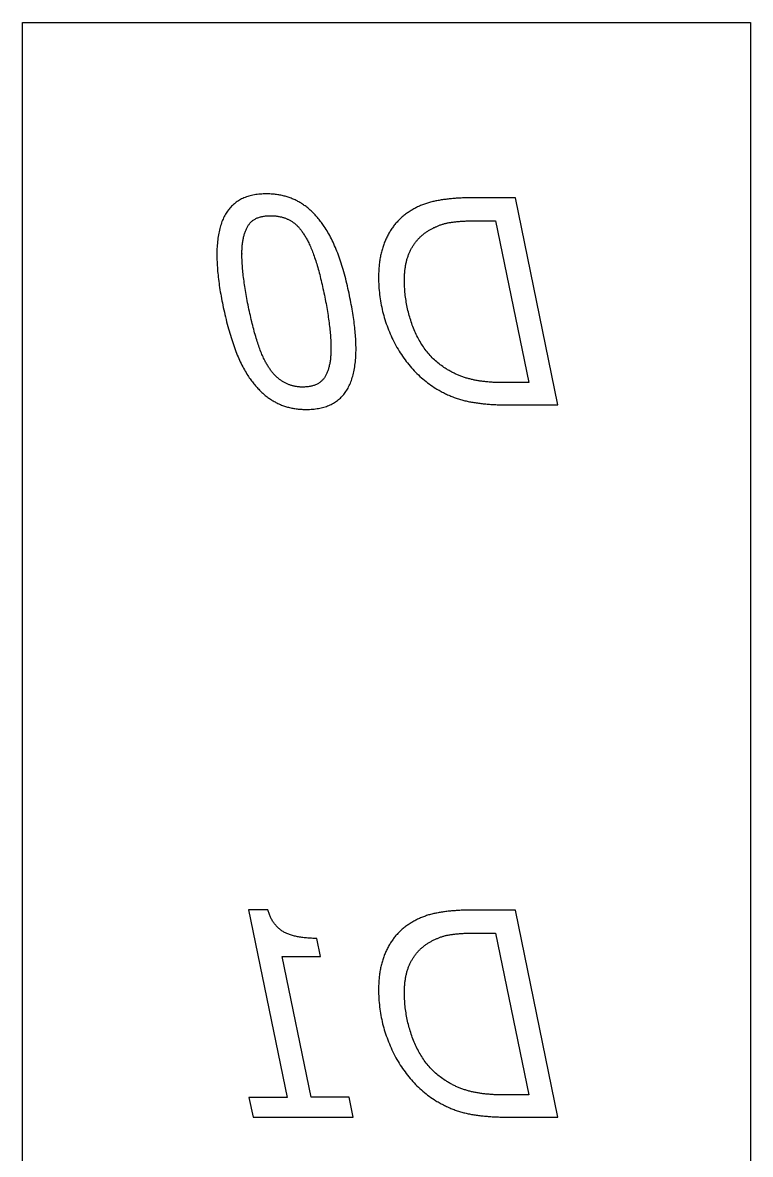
# Model space of a CAD drawing. Extents: x 0.1 to 5.6, y 0.1 to 17.2.
# Drawn here: x 2.881 to 5.622, y 12.904 to 17.169 of the extents above; entities that cross this region are included whole.
import ezdxf

# ---------------------------------------------------------------- set-up
doc = ezdxf.new("R2010")
doc.units = 0
doc.layers.add('CAPA_1', color=7, linetype='CONTINUOUS')

msp = doc.modelspace()

# ---------------------------------------------------------------- linework, layer by layer
at = {"layer": 'CAPA_1', "color": 7}
msp.add_lwpolyline([(2.8808, 17.169), (5.6224, 17.169), (5.6224, 1.6358), (2.8808, 1.6358)], close=True, dxfattribs=at)
for points in [[(3.7992, 16.5237), (3.7932, 16.5237), (3.7873, 16.5235), (3.7814, 16.5232), (3.7757, 16.5228), (3.7701, 16.5223), (3.7645, 16.5216), (3.7591, 16.5208), (3.7538, 16.5199), (3.7485, 16.5189), (3.7434, 16.5178), (3.7384, 16.5165), (3.7334, 16.5152), (3.7286, 16.5137), (3.7239, 16.5121), (3.7192, 16.5104), (3.7147, 16.5085), (3.7103, 16.5066), (3.7059, 16.5045), (3.7017, 16.5023), (3.6976, 16.5), (3.6935, 16.4975), (3.6896, 16.495), (3.6858, 16.4923), (3.6821, 16.4895), (3.6784, 16.4866), (3.6749, 16.4836), (3.6715, 16.4804), (3.6681, 16.4772), (3.6649, 16.4738), (3.6618, 16.4703), (3.6587, 16.4667)], [(3.9215, 16.4934), (3.918, 16.4953), (3.9145, 16.4972), (3.9109, 16.499), (3.9073, 16.5007), (3.9037, 16.5024), (3.9, 16.504), (3.8964, 16.5055), (3.8926, 16.507), (3.8889, 16.5085), (3.8851, 16.5098), (3.8813, 16.5111), (3.8775, 16.5123), (3.8736, 16.5135), (3.8698, 16.5146), (3.8658, 16.5157), (3.8619, 16.5166), (3.8579, 16.5175), (3.8539, 16.5184), (3.8499, 16.5192), (3.8458, 16.5199), (3.8417, 16.5206), (3.8376, 16.5212), (3.8335, 16.5217), (3.8293, 16.5222), (3.8251, 16.5226), (3.8208, 16.5229), (3.8166, 16.5232), (3.8123, 16.5235), (3.808, 16.5236), (3.8036, 16.5237), (3.7992, 16.5237)], [(4.5755, 16.5091), (4.5706, 16.5091), (4.5658, 16.5091), (4.5609, 16.509), (4.5562, 16.5089), (4.5514, 16.5088), (4.5467, 16.5087), (4.542, 16.5085), (4.5373, 16.5083), (4.5327, 16.5081), (4.5281, 16.5079), (4.5235, 16.5076), (4.5189, 16.5073), (4.5144, 16.507), (4.5099, 16.5067), (4.5054, 16.5063), (4.501, 16.5059), (4.4966, 16.5055), (4.4922, 16.5051), (4.4879, 16.5046), (4.4835, 16.5041), (4.4792, 16.5036), (4.4749, 16.5031), (4.4707, 16.5025), (4.4665, 16.5019), (4.4623, 16.5013), (4.4581, 16.5007), (4.454, 16.5), (4.4499, 16.4993), (4.4458, 16.4986), (4.4418, 16.4979), (4.4378, 16.4971)], [(4.7099, 15.7285), (4.8975, 15.7285), (4.737, 16.5091), (4.5755, 16.5091)], [(3.6587, 16.4667), (3.6558, 16.463), (3.653, 16.4591), (3.6502, 16.4552), (3.6476, 16.4511), (3.645, 16.4469), (3.6426, 16.4426), (3.6402, 16.4381), (3.638, 16.4336), (3.6358, 16.4289), (3.6337, 16.4241), (3.6318, 16.4192), (3.6299, 16.4141), (3.6281, 16.4089), (3.6264, 16.4036), (3.6248, 16.3982), (3.6233, 16.3927), (3.6219, 16.387), (3.6207, 16.3812), (3.6194, 16.3753), (3.6183, 16.3693), (3.6173, 16.3631), (3.6164, 16.3568), (3.6156, 16.3504), (3.6149, 16.3439), (3.6143, 16.3373), (3.6137, 16.3305), (3.6133, 16.3236), (3.613, 16.3166), (3.6127, 16.3095), (3.6126, 16.3022), (3.6125, 16.2948)], [(4.0172, 16.4006), (4.0145, 16.4046), (4.0117, 16.4085), (4.009, 16.4124), (4.0062, 16.4162), (4.0034, 16.42), (4.0005, 16.4236), (3.9976, 16.4273), (3.9947, 16.4308), (3.9918, 16.4343), (3.9889, 16.4377), (3.9859, 16.441), (3.9829, 16.4443), (3.9799, 16.4475), (3.9769, 16.4506), (3.9738, 16.4537), (3.9707, 16.4567), (3.9676, 16.4596), (3.9645, 16.4624), (3.9613, 16.4652), (3.9581, 16.468), (3.9549, 16.4706), (3.9517, 16.4732), (3.9484, 16.4757), (3.9452, 16.4782), (3.9419, 16.4805), (3.9385, 16.4829), (3.9352, 16.4851), (3.9318, 16.4873), (3.9284, 16.4894), (3.925, 16.4914), (3.9215, 16.4934)], [(4.4378, 16.4971), (4.4337, 16.4963), (4.4297, 16.4954), (4.4258, 16.4945), (4.4218, 16.4936), (4.4179, 16.4925), (4.414, 16.4915), (4.4101, 16.4903), (4.4062, 16.4891), (4.4023, 16.4879), (4.3985, 16.4866), (4.3947, 16.4853), (4.3909, 16.4839), (4.3872, 16.4824), (4.3835, 16.4809), (4.3797, 16.4793), (4.3761, 16.4777), (4.3724, 16.476), (4.3687, 16.4743), (4.3651, 16.4725), (4.3615, 16.4707), (4.3579, 16.4688), (4.3544, 16.4669), (4.3509, 16.4649), (4.3473, 16.4628), (4.3439, 16.4607), (4.3404, 16.4585), (4.337, 16.4563), (4.3335, 16.4541), (4.3301, 16.4517), (4.3268, 16.4494), (4.3234, 16.4469)], [(3.7306, 16.4043), (3.7322, 16.4066), (3.7338, 16.4089), (3.7355, 16.4111), (3.7373, 16.4133), (3.7391, 16.4153), (3.741, 16.4173), (3.7431, 16.4192), (3.7451, 16.421), (3.7473, 16.4228), (3.7496, 16.4244), (3.7519, 16.426), (3.7543, 16.4275), (3.7568, 16.429), (3.7593, 16.4303), (3.7619, 16.4316), (3.7647, 16.4328), (3.7674, 16.4339), (3.7703, 16.435), (3.7733, 16.4359), (3.7763, 16.4368), (3.7794, 16.4376), (3.7825, 16.4384), (3.7858, 16.439), (3.7891, 16.4396), (3.7925, 16.4401), (3.796, 16.4405), (3.7996, 16.4409), (3.8032, 16.4412), (3.807, 16.4414), (3.8108, 16.4415), (3.8146, 16.4415)], [(3.8146, 16.4415), (3.8175, 16.4415), (3.8204, 16.4414), (3.8232, 16.4413), (3.826, 16.4412), (3.8288, 16.441), (3.8316, 16.4407), (3.8343, 16.4404), (3.8371, 16.4401), (3.8398, 16.4397), (3.8425, 16.4393), (3.8451, 16.4389), (3.8478, 16.4384), (3.8504, 16.4378), (3.853, 16.4372), (3.8556, 16.4366), (3.8581, 16.4359), (3.8607, 16.4352), (3.8632, 16.4344), (3.8657, 16.4336), (3.8682, 16.4328), (3.8706, 16.4319), (3.8731, 16.4309), (3.8755, 16.4299), (3.8779, 16.4289), (3.8802, 16.4278), (3.8826, 16.4267), (3.8849, 16.4256), (3.8872, 16.4244), (3.8895, 16.4231), (3.8917, 16.4218), (3.894, 16.4205)], [(3.894, 16.4205), (3.8962, 16.4191), (3.8984, 16.4176), (3.9005, 16.4161), (3.9027, 16.4145), (3.9048, 16.4128), (3.907, 16.411), (3.9091, 16.4092), (3.9112, 16.4073), (3.9133, 16.4053), (3.9154, 16.4032), (3.9175, 16.4011), (3.9195, 16.3989), (3.9216, 16.3966), (3.9236, 16.3943), (3.9256, 16.3918), (3.9277, 16.3893), (3.9297, 16.3868), (3.9317, 16.3841), (3.9336, 16.3814), (3.9356, 16.3786), (3.9376, 16.3757), (3.9395, 16.3728), (3.9415, 16.3698), (3.9434, 16.3667), (3.9453, 16.3635), (3.9472, 16.3603), (3.9491, 16.357), (3.951, 16.3536), (3.9528, 16.3501), (3.9547, 16.3466), (3.9565, 16.343)], [(4.3234, 16.4469), (4.3202, 16.4445), (4.3171, 16.442), (4.314, 16.4395), (4.311, 16.4369), (4.308, 16.4343), (4.3051, 16.4316), (4.3022, 16.4289), (4.2994, 16.4262), (4.2966, 16.4233), (4.2939, 16.4205), (4.2912, 16.4176), (4.2886, 16.4146), (4.286, 16.4116), (4.2835, 16.4086), (4.281, 16.4055), (4.2785, 16.4023), (4.2762, 16.3991), (4.2738, 16.3959), (4.2715, 16.3926), (4.2693, 16.3892), (4.2671, 16.3858), (4.2649, 16.3824), (4.2628, 16.3789), (4.2608, 16.3754), (4.2588, 16.3718), (4.2568, 16.3682), (4.2549, 16.3645), (4.2531, 16.3608), (4.2513, 16.357), (4.2495, 16.3532), (4.2478, 16.3493)], [(4.476, 16.4131), (4.4788, 16.4137), (4.4817, 16.4142), (4.4845, 16.4148), (4.4875, 16.4153), (4.4905, 16.4158), (4.4935, 16.4163), (4.4966, 16.4167), (4.4997, 16.4172), (4.5029, 16.4176), (4.5061, 16.418), (4.5094, 16.4184), (4.5127, 16.4188), (4.5161, 16.4191), (4.5195, 16.4194), (4.5229, 16.4197), (4.5264, 16.42), (4.53, 16.4203), (4.5336, 16.4206), (4.5373, 16.4208), (4.541, 16.421), (4.5447, 16.4212), (4.5485, 16.4214), (4.5523, 16.4215), (4.5562, 16.4217), (4.5602, 16.4218), (4.5641, 16.4219), (4.5682, 16.422), (4.5723, 16.4221), (4.5764, 16.4221), (4.5806, 16.4221), (4.5848, 16.4221)], [(4.5848, 16.4221), (4.6618, 16.4221), (4.7878, 15.8125), (4.6912, 15.8125)], [(3.7068, 16.2967), (3.7068, 16.3012), (3.7069, 16.3056), (3.707, 16.31), (3.7072, 16.3143), (3.7074, 16.3185), (3.7077, 16.3227), (3.708, 16.3268), (3.7084, 16.3308), (3.7088, 16.3347), (3.7093, 16.3386), (3.7098, 16.3424), (3.7104, 16.3462), (3.711, 16.3499), (3.7117, 16.3535), (3.7124, 16.357), (3.7131, 16.3605), (3.714, 16.3639), (3.7148, 16.3672), (3.7157, 16.3705), (3.7167, 16.3737), (3.7177, 16.3768), (3.7188, 16.3798), (3.7199, 16.3828), (3.7211, 16.3858), (3.7223, 16.3886), (3.7236, 16.3914), (3.7249, 16.3941), (3.7262, 16.3967), (3.7276, 16.3993), (3.7291, 16.4018), (3.7306, 16.4043)], [(4.1045, 16.1768), (4.1024, 16.1859), (4.1002, 16.1949), (4.098, 16.2038), (4.0957, 16.2126), (4.0934, 16.2212), (4.091, 16.2297), (4.0886, 16.2381), (4.0862, 16.2463), (4.0837, 16.2544), (4.0811, 16.2624), (4.0785, 16.2703), (4.0759, 16.278), (4.0732, 16.2856), (4.0705, 16.2931), (4.0677, 16.3004), (4.0649, 16.3077), (4.0621, 16.3147), (4.0592, 16.3217), (4.0562, 16.3285), (4.0532, 16.3353), (4.0502, 16.3418), (4.0471, 16.3483), (4.0439, 16.3546), (4.0408, 16.3608), (4.0375, 16.3669), (4.0343, 16.3728), (4.0309, 16.3786), (4.0276, 16.3843), (4.0242, 16.3898), (4.0207, 16.3953), (4.0172, 16.4006)], [(4.3953, 16.3753), (4.3977, 16.377), (4.4002, 16.3787), (4.4026, 16.3804), (4.4051, 16.382), (4.4076, 16.3836), (4.4101, 16.3851), (4.4126, 16.3867), (4.4151, 16.3881), (4.4177, 16.3896), (4.4202, 16.391), (4.4227, 16.3924), (4.4253, 16.3938), (4.4279, 16.3951), (4.4305, 16.3964), (4.4331, 16.3976), (4.4357, 16.3989), (4.4383, 16.4), (4.4409, 16.4012), (4.4435, 16.4023), (4.4462, 16.4034), (4.4489, 16.4045), (4.4515, 16.4055), (4.4542, 16.4065), (4.4569, 16.4074), (4.4596, 16.4083), (4.4623, 16.4092), (4.465, 16.4101), (4.4678, 16.4109), (4.4705, 16.4117), (4.4733, 16.4124), (4.476, 16.4131)], [(3.9565, 16.343), (3.9586, 16.3387), (3.9607, 16.3344), (3.9628, 16.3299), (3.9649, 16.3253), (3.9669, 16.3205), (3.9689, 16.3156), (3.971, 16.3106), (3.973, 16.3054), (3.975, 16.3002), (3.977, 16.2947), (3.9789, 16.2892), (3.9809, 16.2835), (3.9829, 16.2777), (3.9848, 16.2718), (3.9867, 16.2657), (3.9886, 16.2595), (3.9905, 16.2532), (3.9924, 16.2467), (3.9943, 16.2401), (3.9962, 16.2334), (3.998, 16.2265), (3.9998, 16.2195), (4.0017, 16.2124), (4.0035, 16.2052), (4.0053, 16.1978), (4.0071, 16.1903), (4.0088, 16.1826), (4.0106, 16.1748), (4.0123, 16.1669), (4.0141, 16.1589), (4.0158, 16.1507)], [(4.2478, 16.3493), (4.2461, 16.3454), (4.2445, 16.3415), (4.243, 16.3375), (4.2415, 16.3335), (4.24, 16.3295), (4.2386, 16.3254), (4.2373, 16.3213), (4.236, 16.3171), (4.2348, 16.3129), (4.2336, 16.3087), (4.2325, 16.3044), (4.2315, 16.3), (4.2305, 16.2957), (4.2295, 16.2912), (4.2286, 16.2868), (4.2278, 16.2823), (4.227, 16.2778), (4.2262, 16.2732), (4.2256, 16.2686), (4.2249, 16.2639), (4.2244, 16.2592), (4.2239, 16.2544), (4.2234, 16.2497), (4.223, 16.2448), (4.2226, 16.24), (4.2223, 16.2351), (4.2221, 16.2301), (4.2219, 16.2251), (4.2218, 16.2201), (4.2217, 16.215), (4.2217, 16.2099)], [(4.3383, 16.3029), (4.3396, 16.3057), (4.3408, 16.3084), (4.3421, 16.3112), (4.3435, 16.3139), (4.3449, 16.3165), (4.3463, 16.3192), (4.3478, 16.3218), (4.3493, 16.3244), (4.3508, 16.3269), (4.3524, 16.3294), (4.354, 16.3319), (4.3557, 16.3344), (4.3574, 16.3368), (4.3592, 16.3392), (4.361, 16.3416), (4.3628, 16.3439), (4.3647, 16.3462), (4.3666, 16.3485), (4.3686, 16.3507), (4.3706, 16.353), (4.3726, 16.3551), (4.3747, 16.3573), (4.3768, 16.3594), (4.379, 16.3615), (4.3812, 16.3636), (4.3834, 16.3656), (4.3857, 16.3676), (4.388, 16.3696), (4.3904, 16.3715), (4.3928, 16.3734), (4.3953, 16.3753)], [(3.6125, 16.2951), (3.6126, 16.2884), (3.6127, 16.2816), (3.6128, 16.2747), (3.6131, 16.2678), (3.6134, 16.2607), (3.6138, 16.2536), (3.6143, 16.2464), (3.6148, 16.2392), (3.6154, 16.2318), (3.6161, 16.2244), (3.6169, 16.2169), (3.6177, 16.2093), (3.6186, 16.2017), (3.6196, 16.194), (3.6206, 16.1862), (3.6217, 16.1783), (3.6229, 16.1703), (3.6242, 16.1623), (3.6255, 16.1542), (3.6269, 16.146), (3.6284, 16.1377), (3.6299, 16.1294), (3.6315, 16.121), (3.6332, 16.1125), (3.635, 16.1039), (3.6368, 16.0953), (3.6387, 16.0866), (3.6407, 16.0778), (3.6427, 16.0689), (3.6449, 16.0599), (3.6471, 16.0509)], [(3.6125, 16.2948), (3.6125, 16.2951)], [(3.7334, 16.0891), (3.7317, 16.0973), (3.7301, 16.1055), (3.7285, 16.1135), (3.727, 16.1214), (3.7255, 16.1292), (3.7241, 16.1369), (3.7227, 16.1446), (3.7214, 16.1521), (3.7202, 16.1595), (3.719, 16.1669), (3.7179, 16.1741), (3.7168, 16.1813), (3.7158, 16.1883), (3.7148, 16.1953), (3.7139, 16.2021), (3.713, 16.2089), (3.7122, 16.2156), (3.7115, 16.2221), (3.7108, 16.2286), (3.7101, 16.235), (3.7096, 16.2413), (3.709, 16.2475), (3.7086, 16.2536), (3.7081, 16.2596), (3.7078, 16.2655), (3.7075, 16.2713), (3.7072, 16.277), (3.707, 16.2826), (3.7069, 16.2881), (3.7068, 16.2935), (3.7068, 16.2988)], [(3.7068, 16.2988), (3.7068, 16.2967)], [(4.3192, 16.2001), (4.3192, 16.204), (4.3193, 16.2078), (4.3194, 16.2115), (4.3195, 16.2153), (4.3197, 16.219), (4.3199, 16.2226), (4.3202, 16.2263), (4.3205, 16.2299), (4.3208, 16.2334), (4.3212, 16.237), (4.3216, 16.2404), (4.3221, 16.2439), (4.3226, 16.2473), (4.3231, 16.2507), (4.3237, 16.254), (4.3243, 16.2574), (4.325, 16.2606), (4.3256, 16.2639), (4.3264, 16.2671), (4.3272, 16.2703), (4.328, 16.2734), (4.3288, 16.2765), (4.3297, 16.2796), (4.3307, 16.2826), (4.3316, 16.2856), (4.3327, 16.2886), (4.3337, 16.2915), (4.3348, 16.2944), (4.3359, 16.2973), (4.3371, 16.3001), (4.3383, 16.3029)], [(4.2217, 16.2099), (4.2216, 16.2091)], [(4.2216, 16.2091), (4.2217, 16.2009), (4.2219, 16.1927), (4.2222, 16.1845), (4.2226, 16.1763), (4.2232, 16.1682), (4.2238, 16.1601), (4.2246, 16.1521), (4.2255, 16.144), (4.2265, 16.136), (4.2277, 16.128), (4.2289, 16.1201), (4.2303, 16.1121), (4.2318, 16.1042), (4.2335, 16.0964), (4.2352, 16.0885), (4.2371, 16.0807), (4.2391, 16.0729), (4.2412, 16.0652), (4.2434, 16.0575), (4.2457, 16.0498), (4.2482, 16.0421), (4.2508, 16.0345), (4.2535, 16.0269), (4.2563, 16.0193), (4.2593, 16.0117), (4.2624, 16.0042), (4.2656, 15.9967), (4.2689, 15.9892), (4.2723, 15.9818), (4.2759, 15.9744), (4.2795, 15.967)], [(4.1367, 15.9403), (4.1367, 15.9464), (4.1366, 15.9526), (4.1364, 15.9589), (4.1362, 15.9653), (4.1359, 15.9718), (4.1355, 15.9785), (4.1351, 15.9852), (4.1346, 15.992), (4.134, 15.9989), (4.1333, 16.0059), (4.1326, 16.013), (4.1319, 16.0202), (4.131, 16.0276), (4.1301, 16.035), (4.1292, 16.0425), (4.1281, 16.0501), (4.127, 16.0579), (4.1258, 16.0657), (4.1246, 16.0736), (4.1233, 16.0817), (4.1219, 16.0898), (4.1205, 16.098), (4.119, 16.1064), (4.1174, 16.1148), (4.1158, 16.1234), (4.114, 16.132), (4.1123, 16.1408), (4.1104, 16.1496), (4.1085, 16.1586), (4.1065, 16.1676), (4.1045, 16.1768)], [(4.3192, 16.1991), (4.3192, 16.2001)], [(4.3584, 16.0056), (4.3559, 16.0115), (4.3535, 16.0174), (4.3512, 16.0234), (4.3489, 16.0294), (4.3468, 16.0354), (4.3447, 16.0414), (4.3427, 16.0474), (4.3408, 16.0535), (4.3389, 16.0596), (4.3372, 16.0657), (4.3355, 16.0718), (4.3339, 16.0779), (4.3324, 16.0841), (4.331, 16.0903), (4.3296, 16.0965), (4.3284, 16.1028), (4.3272, 16.109), (4.3261, 16.1153), (4.3251, 16.1216), (4.3241, 16.128), (4.3233, 16.1343), (4.3225, 16.1407), (4.3218, 16.1471), (4.3212, 16.1535), (4.3207, 16.1599), (4.3202, 16.1664), (4.3198, 16.1729), (4.3196, 16.1794), (4.3193, 16.1859), (4.3192, 16.1925), (4.3192, 16.1991)], [(4.0158, 16.1507), (4.0175, 16.1425), (4.0191, 16.1345), (4.0207, 16.1265), (4.0222, 16.1186), (4.0237, 16.1108), (4.0251, 16.1031), (4.0265, 16.0955), (4.0278, 16.0879), (4.029, 16.0805), (4.0302, 16.0732), (4.0313, 16.0659), (4.0324, 16.0588), (4.0334, 16.0517), (4.0344, 16.0447), (4.0353, 16.0379), (4.0362, 16.0311), (4.037, 16.0244), (4.0377, 16.0178), (4.0384, 16.0113), (4.0391, 16.0049), (4.0396, 15.9985), (4.0402, 15.9923), (4.0406, 15.9862), (4.0411, 15.9801), (4.0414, 15.9742), (4.0417, 15.9683), (4.042, 15.9626), (4.0422, 15.9569), (4.0423, 15.9513), (4.0424, 15.9458), (4.0424, 15.9404)], [(3.7927, 15.8963), (3.7906, 15.9006), (3.7885, 15.905), (3.7864, 15.9095), (3.7844, 15.9142), (3.7823, 15.919), (3.7803, 15.9239), (3.7782, 15.929), (3.7762, 15.9342), (3.7742, 15.9395), (3.7722, 15.945), (3.7703, 15.9505), (3.7683, 15.9562), (3.7663, 15.9621), (3.7644, 15.968), (3.7625, 15.9741), (3.7606, 15.9804), (3.7587, 15.9867), (3.7568, 15.9932), (3.7549, 15.9998), (3.7531, 16.0065), (3.7512, 16.0134), (3.7494, 16.0204), (3.7475, 16.0275), (3.7457, 16.0348), (3.7439, 16.0421), (3.7421, 16.0497), (3.7404, 16.0573), (3.7386, 16.0651), (3.7369, 16.073), (3.7351, 16.081), (3.7334, 16.0891)], [(3.6471, 16.0509), (3.6493, 16.0419), (3.6515, 16.033), (3.6538, 16.0243), (3.6561, 16.0157), (3.6585, 16.0072), (3.6609, 15.9989), (3.6633, 15.9907), (3.6658, 15.9827), (3.6683, 15.9747), (3.6708, 15.967), (3.6734, 15.9593), (3.676, 15.9518), (3.6786, 15.9444), (3.6813, 15.9372), (3.684, 15.9301), (3.6867, 15.9231), (3.6895, 15.9163), (3.6923, 15.9096), (3.6951, 15.903), (3.698, 15.8966), (3.7009, 15.8903), (3.7039, 15.8842), (3.7069, 15.8782), (3.7099, 15.8723), (3.7129, 15.8665), (3.716, 15.8609), (3.7192, 15.8554), (3.7223, 15.8501), (3.7255, 15.8449), (3.7287, 15.8398), (3.732, 15.8349)], [(4.4728, 15.8668), (4.4679, 15.87), (4.4632, 15.8732), (4.4585, 15.8766), (4.454, 15.88), (4.4494, 15.8835), (4.445, 15.8871), (4.4406, 15.8908), (4.4364, 15.8946), (4.4321, 15.8985), (4.428, 15.9024), (4.4239, 15.9064), (4.42, 15.9106), (4.416, 15.9148), (4.4122, 15.9191), (4.4084, 15.9235), (4.4048, 15.928), (4.4011, 15.9325), (4.3976, 15.9372), (4.3941, 15.9419), (4.3907, 15.9467), (4.3874, 15.9517), (4.3842, 15.9567), (4.381, 15.9617), (4.3779, 15.9669), (4.3749, 15.9722), (4.372, 15.9775), (4.3691, 15.983), (4.3663, 15.9885), (4.3636, 15.9941), (4.361, 15.9998), (4.3584, 16.0056)], [(4.2795, 15.967), (4.2833, 15.9597), (4.2872, 15.9525), (4.2911, 15.9454), (4.2952, 15.9384), (4.2993, 15.9315), (4.3035, 15.9248), (4.3078, 15.9181), (4.3122, 15.9115), (4.3167, 15.9051), (4.3213, 15.8987), (4.326, 15.8925), (4.3307, 15.8864), (4.3355, 15.8804), (4.3405, 15.8744), (4.3455, 15.8686), (4.3506, 15.8629), (4.3558, 15.8573), (4.3611, 15.8519), (4.3664, 15.8465), (4.3719, 15.8412), (4.3774, 15.8361), (4.3831, 15.831), (4.3888, 15.8261), (4.3946, 15.8212), (4.4005, 15.8165), (4.4065, 15.8119), (4.4126, 15.8074), (4.4187, 15.803), (4.425, 15.7987), (4.4313, 15.7945), (4.4378, 15.7904)], [(4.0424, 15.9404), (4.0424, 15.9359), (4.0423, 15.9315), (4.0422, 15.9271), (4.042, 15.9228), (4.0418, 15.9186), (4.0415, 15.9145), (4.0412, 15.9104), (4.0409, 15.9063), (4.0405, 15.9024), (4.04, 15.8985), (4.0395, 15.8947), (4.0389, 15.891), (4.0383, 15.8873), (4.0377, 15.8837), (4.037, 15.8801), (4.0362, 15.8767), (4.0354, 15.8733), (4.0345, 15.8699), (4.0336, 15.8667), (4.0327, 15.8635), (4.0317, 15.8604), (4.0307, 15.8573), (4.0296, 15.8543), (4.0284, 15.8514), (4.0272, 15.8485), (4.026, 15.8458), (4.0247, 15.843), (4.0234, 15.8404), (4.022, 15.8378), (4.0206, 15.8353), (4.0191, 15.8329)], [(4.0905, 15.7679), (4.0934, 15.7716), (4.0963, 15.7755), (4.099, 15.7794), (4.1016, 15.7835), (4.1042, 15.7877), (4.1066, 15.7921), (4.109, 15.7965), (4.1113, 15.8011), (4.1134, 15.8058), (4.1155, 15.8107), (4.1175, 15.8156), (4.1193, 15.8207), (4.1211, 15.8259), (4.1228, 15.8312), (4.1244, 15.8366), (4.1259, 15.8422), (4.1273, 15.8479), (4.1286, 15.8537), (4.1298, 15.8596), (4.1309, 15.8657), (4.1319, 15.8718), (4.1328, 15.8781), (4.1336, 15.8846), (4.1343, 15.8911), (4.135, 15.8978), (4.1355, 15.9046), (4.1359, 15.9115), (4.1363, 15.9185), (4.1365, 15.9257), (4.1367, 15.9329), (4.1367, 15.9403)], [(3.8557, 15.8197), (3.8534, 15.8212), (3.851, 15.8229), (3.8487, 15.8246), (3.8465, 15.8263), (3.8442, 15.8282), (3.842, 15.83), (3.8398, 15.832), (3.8376, 15.834), (3.8354, 15.836), (3.8332, 15.8381), (3.8311, 15.8403), (3.829, 15.8425), (3.8269, 15.8448), (3.8248, 15.8472), (3.8228, 15.8496), (3.8207, 15.8521), (3.8187, 15.8546), (3.8167, 15.8572), (3.8148, 15.8598), (3.8128, 15.8626), (3.8109, 15.8653), (3.809, 15.8681), (3.8071, 15.871), (3.8052, 15.874), (3.8034, 15.877), (3.8015, 15.8801), (3.7997, 15.8832), (3.7979, 15.8864), (3.7962, 15.8896), (3.7944, 15.8929), (3.7927, 15.8963)], [(4.5722, 15.8245), (4.5688, 15.8253), (4.5654, 15.8261), (4.562, 15.827), (4.5587, 15.8279), (4.5553, 15.8288), (4.552, 15.8298), (4.5487, 15.8308), (4.5454, 15.8319), (4.5421, 15.833), (4.5388, 15.8341), (4.5355, 15.8353), (4.5322, 15.8365), (4.529, 15.8378), (4.5258, 15.8391), (4.5226, 15.8404), (4.5193, 15.8418), (4.5162, 15.8432), (4.513, 15.8446), (4.5098, 15.8461), (4.5066, 15.8476), (4.5035, 15.8492), (4.5004, 15.8508), (4.4972, 15.8524), (4.4941, 15.8541), (4.491, 15.8558), (4.488, 15.8575), (4.4849, 15.8593), (4.4818, 15.8611), (4.4788, 15.863), (4.4758, 15.8649), (4.4728, 15.8668)], [(3.732, 15.8349), (3.7348, 15.8308), (3.7377, 15.8269), (3.7405, 15.8229), (3.7434, 15.8191), (3.7463, 15.8153), (3.7492, 15.8116), (3.7521, 15.808), (3.755, 15.8044), (3.758, 15.8009), (3.761, 15.7975), (3.764, 15.7941), (3.767, 15.7908), (3.7701, 15.7876), (3.7731, 15.7844), (3.7762, 15.7814), (3.7793, 15.7783), (3.7824, 15.7754), (3.7856, 15.7725), (3.7887, 15.7697), (3.7919, 15.767), (3.7951, 15.7643), (3.7983, 15.7617), (3.8016, 15.7592), (3.8048, 15.7567), (3.8081, 15.7543), (3.8114, 15.752), (3.8147, 15.7498), (3.818, 15.7476), (3.8214, 15.7455), (3.8248, 15.7434), (3.8282, 15.7415)], [(4.0191, 15.8329), (4.0175, 15.8305), (4.0158, 15.8282), (4.0141, 15.826), (4.0123, 15.8239), (4.0104, 15.8218), (4.0085, 15.8199), (4.0064, 15.818), (4.0043, 15.8161), (4.0021, 15.8144), (3.9999, 15.8127), (3.9975, 15.8111), (3.9951, 15.8096), (3.9926, 15.8082), (3.99, 15.8068), (3.9874, 15.8056), (3.9847, 15.8044), (3.9819, 15.8032), (3.979, 15.8022), (3.976, 15.8012), (3.973, 15.8003), (3.9699, 15.7995), (3.9667, 15.7988), (3.9634, 15.7981), (3.9601, 15.7975), (3.9567, 15.797), (3.9532, 15.7966), (3.9496, 15.7963), (3.946, 15.796), (3.9423, 15.7958), (3.9385, 15.7957), (3.9346, 15.7956)], [(4.6912, 15.8125), (4.6869, 15.8125), (4.6826, 15.8125), (4.6784, 15.8126), (4.6742, 15.8127), (4.67, 15.8128), (4.6659, 15.8129), (4.6618, 15.8131), (4.6577, 15.8133), (4.6537, 15.8135), (4.6496, 15.8137), (4.6457, 15.814), (4.6417, 15.8143), (4.6378, 15.8146), (4.6339, 15.8149), (4.63, 15.8153), (4.6262, 15.8157), (4.6223, 15.8161), (4.6186, 15.8165), (4.6148, 15.817), (4.6111, 15.8175), (4.6074, 15.818), (4.6037, 15.8185), (4.6001, 15.8191), (4.5965, 15.8197), (4.593, 15.8203), (4.5894, 15.8209), (4.5859, 15.8216), (4.5824, 15.8223), (4.579, 15.823), (4.5756, 15.8237), (4.5722, 15.8245)], [(3.9346, 15.7956), (3.9319, 15.7957), (3.9291, 15.7957), (3.9264, 15.7959), (3.9237, 15.796), (3.921, 15.7963), (3.9184, 15.7965), (3.9157, 15.7969), (3.9131, 15.7972), (3.9104, 15.7977), (3.9078, 15.7981), (3.9052, 15.7987), (3.9026, 15.7992), (3.9, 15.7999), (3.8975, 15.8005), (3.8949, 15.8013), (3.8924, 15.802), (3.8898, 15.8029), (3.8873, 15.8037), (3.8848, 15.8047), (3.8823, 15.8056), (3.8798, 15.8067), (3.8774, 15.8077), (3.8749, 15.8089), (3.8725, 15.81), (3.87, 15.8113), (3.8676, 15.8125), (3.8652, 15.8139), (3.8628, 15.8152), (3.8604, 15.8167), (3.8581, 15.8181), (3.8557, 15.8197)], [(4.4378, 15.7904), (4.4417, 15.788), (4.4457, 15.7857), (4.4497, 15.7834), (4.4537, 15.7812), (4.4577, 15.779), (4.4617, 15.7769), (4.4657, 15.7748), (4.4697, 15.7728), (4.4738, 15.7708), (4.4778, 15.7689), (4.4818, 15.767), (4.4859, 15.7652), (4.4899, 15.7635), (4.494, 15.7618), (4.498, 15.7601), (4.5021, 15.7585), (4.5062, 15.7569), (4.5103, 15.7554), (4.5143, 15.754), (4.5184, 15.7526), (4.5225, 15.7512), (4.5266, 15.7499), (4.5307, 15.7487), (4.5348, 15.7475), (4.539, 15.7463), (4.5431, 15.7452), (4.5472, 15.7442), (4.5513, 15.7432), (4.5555, 15.7422), (4.5596, 15.7413), (4.5638, 15.7405)], [(3.8282, 15.7415), (3.8316, 15.7396), (3.835, 15.7377), (3.8384, 15.7359), (3.8419, 15.7342), (3.8455, 15.7326), (3.849, 15.731), (3.8526, 15.7294), (3.8563, 15.728), (3.8599, 15.7266), (3.8636, 15.7252), (3.8674, 15.7239), (3.8712, 15.7227), (3.875, 15.7216), (3.8788, 15.7205), (3.8827, 15.7194), (3.8866, 15.7185), (3.8906, 15.7176), (3.8945, 15.7167), (3.8986, 15.7159), (3.9026, 15.7152), (3.9067, 15.7146), (3.9108, 15.714), (3.915, 15.7134), (3.9192, 15.713), (3.9234, 15.7126), (3.9277, 15.7122), (3.932, 15.7119), (3.9363, 15.7117), (3.9407, 15.7116), (3.9451, 15.7115), (3.9495, 15.7114)], [(3.9495, 15.7114), (3.9556, 15.7115), (3.9615, 15.7117), (3.9674, 15.712), (3.9732, 15.7124), (3.9788, 15.7129), (3.9844, 15.7135), (3.9898, 15.7143), (3.9952, 15.7152), (4.0005, 15.7162), (4.0056, 15.7173), (4.0107, 15.7185), (4.0156, 15.7199), (4.0205, 15.7214), (4.0252, 15.7229), (4.0299, 15.7246), (4.0344, 15.7265), (4.0389, 15.7284), (4.0432, 15.7305), (4.0474, 15.7326), (4.0516, 15.7349), (4.0556, 15.7373), (4.0596, 15.7399), (4.0634, 15.7425), (4.0671, 15.7453), (4.0708, 15.7482), (4.0743, 15.7512), (4.0778, 15.7543), (4.0811, 15.7575), (4.0843, 15.7608), (4.0875, 15.7643), (4.0905, 15.7679)], [(4.5638, 15.7405), (4.568, 15.7397), (4.5722, 15.739), (4.5764, 15.7383), (4.5807, 15.7376), (4.585, 15.7369), (4.5894, 15.7363), (4.5938, 15.7357), (4.5982, 15.7351), (4.6026, 15.7345), (4.6071, 15.734), (4.6117, 15.7335), (4.6162, 15.733), (4.6208, 15.7325), (4.6255, 15.7321), (4.6302, 15.7317), (4.6349, 15.7313), (4.6396, 15.7309), (4.6444, 15.7306), (4.6492, 15.7303), (4.6541, 15.73), (4.659, 15.7297), (4.6639, 15.7295), (4.6689, 15.7293), (4.6739, 15.7291), (4.6789, 15.7289), (4.684, 15.7288), (4.6891, 15.7287), (4.6942, 15.7286), (4.6994, 15.7285), (4.7046, 15.7285), (4.7099, 15.7285)], [(3.8048, 13.8258), (3.732, 13.8258), (3.8772, 13.1186), (3.7334, 13.1186), (3.7493, 13.0438)], [(3.8646, 13.742), (3.8617, 13.7437), (3.8589, 13.7456), (3.8562, 13.7475), (3.8535, 13.7494), (3.8509, 13.7515), (3.8484, 13.7535), (3.8459, 13.7557), (3.8434, 13.7579), (3.8411, 13.7602), (3.8388, 13.7625), (3.8365, 13.7649), (3.8344, 13.7674), (3.8323, 13.7699), (3.8302, 13.7724), (3.8282, 13.7751), (3.8263, 13.7778), (3.8244, 13.7806), (3.8226, 13.7834), (3.8209, 13.7863), (3.8192, 13.7892), (3.8176, 13.7922), (3.816, 13.7953), (3.8145, 13.7985), (3.8131, 13.8017), (3.8117, 13.8049), (3.8104, 13.8082), (3.8092, 13.8116), (3.808, 13.8151), (3.8069, 13.8186), (3.8058, 13.8221), (3.8048, 13.8258)], [(4.5755, 13.825), (4.5706, 13.825), (4.5658, 13.8249), (4.5609, 13.8249), (4.5562, 13.8248), (4.5514, 13.8247), (4.5467, 13.8245), (4.542, 13.8244), (4.5373, 13.8242), (4.5327, 13.824), (4.5281, 13.8237), (4.5235, 13.8235), (4.5189, 13.8232), (4.5144, 13.8229), (4.5099, 13.8225), (4.5054, 13.8222), (4.501, 13.8218), (4.4966, 13.8214), (4.4922, 13.8209), (4.4879, 13.8205), (4.4835, 13.82), (4.4792, 13.8195), (4.4749, 13.8189), (4.4707, 13.8184), (4.4665, 13.8178), (4.4623, 13.8172), (4.4581, 13.8165), (4.454, 13.8159), (4.4499, 13.8152), (4.4458, 13.8145), (4.4418, 13.8137), (4.4378, 13.813)], [(4.7099, 13.0444), (4.8975, 13.0444), (4.737, 13.825), (4.5755, 13.825)], [(4.4378, 13.813), (4.4337, 13.8121), (4.4297, 13.8113), (4.4258, 13.8104), (4.4218, 13.8094), (4.4179, 13.8084), (4.414, 13.8073), (4.4101, 13.8062), (4.4062, 13.805), (4.4023, 13.8037), (4.3985, 13.8024), (4.3947, 13.8011), (4.3909, 13.7997), (4.3872, 13.7982), (4.3835, 13.7967), (4.3797, 13.7951), (4.3761, 13.7935), (4.3724, 13.7918), (4.3687, 13.7901), (4.3651, 13.7883), (4.3615, 13.7864), (4.3579, 13.7845), (4.3544, 13.7826), (4.3509, 13.7806), (4.3473, 13.7785), (4.3439, 13.7764), (4.3404, 13.7742), (4.337, 13.772), (4.3335, 13.7697), (4.3301, 13.7673), (4.3268, 13.7649), (4.3234, 13.7625)], [(3.9897, 13.7179), (3.9845, 13.718), (3.9794, 13.718), (3.9744, 13.7182), (3.9694, 13.7183), (3.9646, 13.7186), (3.9598, 13.7188), (3.9551, 13.7192), (3.9504, 13.7195), (3.9459, 13.72), (3.9414, 13.7204), (3.937, 13.721), (3.9326, 13.7215), (3.9284, 13.7222), (3.9242, 13.7228), (3.9201, 13.7236), (3.916, 13.7243), (3.9121, 13.7252), (3.9082, 13.726), (3.9044, 13.727), (3.9006, 13.7279), (3.897, 13.729), (3.8934, 13.73), (3.8899, 13.7312), (3.8865, 13.7323), (3.8831, 13.7336), (3.8798, 13.7348), (3.8766, 13.7362), (3.8735, 13.7375), (3.8705, 13.739), (3.8675, 13.7404), (3.8646, 13.742)], [(4.3234, 13.7625), (4.3202, 13.7601), (4.3171, 13.7576), (4.314, 13.7551), (4.311, 13.7525), (4.308, 13.7499), (4.3051, 13.7472), (4.3022, 13.7445), (4.2994, 13.7417), (4.2966, 13.7389), (4.2939, 13.736), (4.2912, 13.7331), (4.2886, 13.7302), (4.286, 13.7272), (4.2835, 13.7241), (4.281, 13.721), (4.2785, 13.7179), (4.2762, 13.7147), (4.2738, 13.7114), (4.2715, 13.7081), (4.2693, 13.7048), (4.2671, 13.7014), (4.2649, 13.698), (4.2628, 13.6945), (4.2608, 13.6909), (4.2588, 13.6874), (4.2568, 13.6837), (4.2549, 13.68), (4.2531, 13.6763), (4.2513, 13.6725), (4.2495, 13.6687), (4.2478, 13.6648)], [(4.476, 13.729), (4.4788, 13.7296), (4.4817, 13.7301), (4.4845, 13.7307), (4.4875, 13.7312), (4.4905, 13.7317), (4.4935, 13.7322), (4.4966, 13.7326), (4.4997, 13.7331), (4.5029, 13.7335), (4.5061, 13.7339), (4.5094, 13.7343), (4.5127, 13.7346), (4.5161, 13.735), (4.5195, 13.7353), (4.5229, 13.7356), (4.5264, 13.7359), (4.53, 13.7362), (4.5336, 13.7364), (4.5373, 13.7367), (4.541, 13.7369), (4.5447, 13.7371), (4.5485, 13.7373), (4.5523, 13.7374), (4.5562, 13.7376), (4.5602, 13.7377), (4.5641, 13.7378), (4.5682, 13.7379), (4.5723, 13.7379), (4.5764, 13.738), (4.5806, 13.738), (4.5848, 13.738)], [(4.5848, 13.738), (4.6618, 13.738), (4.7878, 13.1283), (4.6912, 13.1283)], [(3.7493, 13.0438), (4.1264, 13.0438), (4.1106, 13.1198), (3.9677, 13.1198), (3.8585, 13.6503), (4.0032, 13.6503), (3.9897, 13.7179)], [(4.3383, 13.6188), (4.3396, 13.6216), (4.3408, 13.6243), (4.3421, 13.6271), (4.3435, 13.6298), (4.3449, 13.6324), (4.3463, 13.6351), (4.3478, 13.6377), (4.3493, 13.6403), (4.3508, 13.6428), (4.3524, 13.6453), (4.354, 13.6478), (4.3557, 13.6503), (4.3574, 13.6527), (4.3592, 13.6551), (4.361, 13.6575), (4.3628, 13.6598), (4.3647, 13.6621), (4.3666, 13.6644), (4.3686, 13.6666), (4.3706, 13.6688), (4.3726, 13.671), (4.3747, 13.6732), (4.3768, 13.6753), (4.379, 13.6774), (4.3812, 13.6794), (4.3834, 13.6815), (4.3857, 13.6835), (4.388, 13.6854), (4.3904, 13.6874), (4.3928, 13.6893), (4.3953, 13.6912)], [(4.3953, 13.6912), (4.3977, 13.6929), (4.4002, 13.6946), (4.4026, 13.6962), (4.4051, 13.6979), (4.4076, 13.6995), (4.4101, 13.701), (4.4126, 13.7025), (4.4151, 13.704), (4.4177, 13.7055), (4.4202, 13.7069), (4.4227, 13.7083), (4.4253, 13.7097), (4.4279, 13.711), (4.4305, 13.7123), (4.4331, 13.7135), (4.4357, 13.7148), (4.4383, 13.7159), (4.4409, 13.7171), (4.4435, 13.7182), (4.4462, 13.7193), (4.4489, 13.7204), (4.4515, 13.7214), (4.4542, 13.7224), (4.4569, 13.7233), (4.4596, 13.7242), (4.4623, 13.7251), (4.465, 13.726), (4.4678, 13.7268), (4.4705, 13.7276), (4.4733, 13.7283), (4.476, 13.729)], [(4.2478, 13.6648), (4.2461, 13.661), (4.2445, 13.6571), (4.243, 13.6531), (4.2415, 13.6491), (4.24, 13.645), (4.2386, 13.641), (4.2373, 13.6368), (4.236, 13.6327), (4.2348, 13.6285), (4.2336, 13.6242), (4.2325, 13.6199), (4.2315, 13.6156), (4.2305, 13.6112), (4.2295, 13.6068), (4.2286, 13.6024), (4.2278, 13.5979), (4.227, 13.5933), (4.2262, 13.5887), (4.2256, 13.5841), (4.2249, 13.5795), (4.2244, 13.5748), (4.2239, 13.57), (4.2234, 13.5652), (4.223, 13.5604), (4.2226, 13.5555), (4.2223, 13.5506), (4.2221, 13.5457), (4.2219, 13.5407), (4.2218, 13.5356), (4.2217, 13.5306), (4.2217, 13.5255)], [(4.3192, 13.516), (4.3192, 13.5199), (4.3193, 13.5237), (4.3194, 13.5274), (4.3195, 13.5312), (4.3197, 13.5349), (4.3199, 13.5385), (4.3202, 13.5422), (4.3205, 13.5458), (4.3208, 13.5493), (4.3212, 13.5528), (4.3216, 13.5563), (4.3221, 13.5598), (4.3226, 13.5632), (4.3231, 13.5666), (4.3237, 13.5699), (4.3243, 13.5733), (4.325, 13.5765), (4.3256, 13.5798), (4.3264, 13.583), (4.3272, 13.5862), (4.328, 13.5893), (4.3288, 13.5924), (4.3297, 13.5955), (4.3307, 13.5985), (4.3316, 13.6015), (4.3327, 13.6045), (4.3337, 13.6074), (4.3348, 13.6103), (4.3359, 13.6132), (4.3371, 13.616), (4.3383, 13.6188)], [(4.2217, 13.5255), (4.2216, 13.525)], [(4.2216, 13.525), (4.2217, 13.5168), (4.2219, 13.5086), (4.2222, 13.5004), (4.2226, 13.4922), (4.2232, 13.4841), (4.2238, 13.476), (4.2246, 13.4679), (4.2255, 13.4599), (4.2265, 13.4519), (4.2277, 13.4439), (4.2289, 13.436), (4.2303, 13.428), (4.2318, 13.4201), (4.2335, 13.4123), (4.2352, 13.4044), (4.2371, 13.3966), (4.2391, 13.3888), (4.2412, 13.3811), (4.2434, 13.3734), (4.2457, 13.3657), (4.2482, 13.358), (4.2508, 13.3504), (4.2535, 13.3427), (4.2563, 13.3352), (4.2593, 13.3276), (4.2624, 13.3201), (4.2656, 13.3126), (4.2689, 13.3051), (4.2723, 13.2977), (4.2759, 13.2903), (4.2795, 13.2829)], [(4.3192, 13.5149), (4.3192, 13.516)], [(4.3584, 13.3215), (4.3559, 13.3274), (4.3535, 13.3333), (4.3512, 13.3393), (4.3489, 13.3452), (4.3468, 13.3512), (4.3447, 13.3572), (4.3427, 13.3633), (4.3408, 13.3693), (4.3389, 13.3754), (4.3372, 13.3815), (4.3355, 13.3877), (4.3339, 13.3938), (4.3324, 13.4), (4.331, 13.4062), (4.3296, 13.4124), (4.3284, 13.4186), (4.3272, 13.4249), (4.3261, 13.4312), (4.3251, 13.4375), (4.3241, 13.4438), (4.3233, 13.4502), (4.3225, 13.4565), (4.3218, 13.4629), (4.3212, 13.4694), (4.3207, 13.4758), (4.3202, 13.4823), (4.3198, 13.4888), (4.3196, 13.4953), (4.3193, 13.5018), (4.3192, 13.5084), (4.3192, 13.5149)], [(4.4728, 13.1827), (4.4679, 13.1859), (4.4632, 13.1891), (4.4585, 13.1924), (4.454, 13.1959), (4.4494, 13.1994), (4.445, 13.203), (4.4406, 13.2067), (4.4364, 13.2105), (4.4321, 13.2143), (4.428, 13.2183), (4.4239, 13.2223), (4.42, 13.2264), (4.416, 13.2307), (4.4122, 13.235), (4.4084, 13.2393), (4.4048, 13.2438), (4.4011, 13.2484), (4.3976, 13.253), (4.3941, 13.2578), (4.3907, 13.2626), (4.3874, 13.2675), (4.3842, 13.2725), (4.381, 13.2776), (4.3779, 13.2828), (4.3749, 13.2881), (4.372, 13.2934), (4.3691, 13.2988), (4.3663, 13.3044), (4.3636, 13.31), (4.361, 13.3157), (4.3584, 13.3215)], [(4.2795, 13.2829), (4.2833, 13.2756), (4.2872, 13.2684), (4.2911, 13.2613), (4.2952, 13.2543), (4.2993, 13.2474), (4.3035, 13.2407), (4.3078, 13.234), (4.3122, 13.2274), (4.3167, 13.221), (4.3213, 13.2146), (4.326, 13.2084), (4.3307, 13.2023), (4.3355, 13.1962), (4.3405, 13.1903), (4.3455, 13.1845), (4.3506, 13.1788), (4.3558, 13.1732), (4.3611, 13.1678), (4.3664, 13.1624), (4.3719, 13.1571), (4.3774, 13.152), (4.3831, 13.1469), (4.3888, 13.142), (4.3946, 13.1371), (4.4005, 13.1324), (4.4065, 13.1278), (4.4126, 13.1232), (4.4187, 13.1188), (4.425, 13.1145), (4.4313, 13.1103), (4.4378, 13.1063)], [(4.5722, 13.1403), (4.5688, 13.1411), (4.5654, 13.142), (4.562, 13.1428), (4.5587, 13.1437), (4.5553, 13.1447), (4.552, 13.1457), (4.5487, 13.1467), (4.5454, 13.1478), (4.5421, 13.1489), (4.5388, 13.15), (4.5355, 13.1512), (4.5322, 13.1524), (4.529, 13.1536), (4.5258, 13.1549), (4.5226, 13.1563), (4.5193, 13.1576), (4.5162, 13.159), (4.513, 13.1605), (4.5098, 13.1619), (4.5066, 13.1635), (4.5035, 13.165), (4.5004, 13.1666), (4.4972, 13.1682), (4.4941, 13.1699), (4.491, 13.1716), (4.488, 13.1734), (4.4849, 13.1752), (4.4818, 13.177), (4.4788, 13.1789), (4.4758, 13.1808), (4.4728, 13.1827)], [(4.6912, 13.1283), (4.6869, 13.1283), (4.6826, 13.1284), (4.6784, 13.1284), (4.6742, 13.1285), (4.67, 13.1286), (4.6659, 13.1288), (4.6618, 13.1289), (4.6577, 13.1291), (4.6537, 13.1293), (4.6496, 13.1296), (4.6457, 13.1298), (4.6417, 13.1301), (4.6378, 13.1304), (4.6339, 13.1308), (4.63, 13.1311), (4.6262, 13.1315), (4.6223, 13.1319), (4.6186, 13.1324), (4.6148, 13.1328), (4.6111, 13.1333), (4.6074, 13.1338), (4.6037, 13.1344), (4.6001, 13.1349), (4.5965, 13.1355), (4.593, 13.1361), (4.5894, 13.1368), (4.5859, 13.1374), (4.5824, 13.1381), (4.579, 13.1388), (4.5756, 13.1396), (4.5722, 13.1403)], [(4.4378, 13.1063), (4.4417, 13.1039), (4.4457, 13.1016), (4.4497, 13.0993), (4.4537, 13.0971), (4.4577, 13.0949), (4.4617, 13.0928), (4.4657, 13.0907), (4.4697, 13.0887), (4.4738, 13.0867), (4.4778, 13.0848), (4.4818, 13.0829), (4.4859, 13.0811), (4.4899, 13.0794), (4.494, 13.0776), (4.498, 13.076), (4.5021, 13.0744), (4.5062, 13.0728), (4.5103, 13.0713), (4.5143, 13.0699), (4.5184, 13.0685), (4.5225, 13.0671), (4.5266, 13.0658), (4.5307, 13.0645), (4.5348, 13.0634), (4.539, 13.0622), (4.5431, 13.0611), (4.5472, 13.0601), (4.5513, 13.0591), (4.5555, 13.0581), (4.5596, 13.0572), (4.5638, 13.0564)], [(4.5638, 13.0564), (4.568, 13.0556), (4.5722, 13.0549), (4.5764, 13.0542), (4.5807, 13.0535), (4.585, 13.0528), (4.5894, 13.0522), (4.5938, 13.0516), (4.5982, 13.051), (4.6026, 13.0504), (4.6071, 13.0499), (4.6117, 13.0494), (4.6162, 13.0489), (4.6208, 13.0484), (4.6255, 13.048), (4.6302, 13.0476), (4.6349, 13.0472), (4.6396, 13.0468), (4.6444, 13.0465), (4.6492, 13.0462), (4.6541, 13.0459), (4.659, 13.0456), (4.6639, 13.0454), (4.6689, 13.0452), (4.6739, 13.045), (4.6789, 13.0448), (4.684, 13.0447), (4.6891, 13.0446), (4.6942, 13.0445), (4.6994, 13.0444), (4.7046, 13.0444), (4.7099, 13.0444)]]:
    msp.add_lwpolyline(points, dxfattribs=at)

doc.saveas('drawing.dxf')
